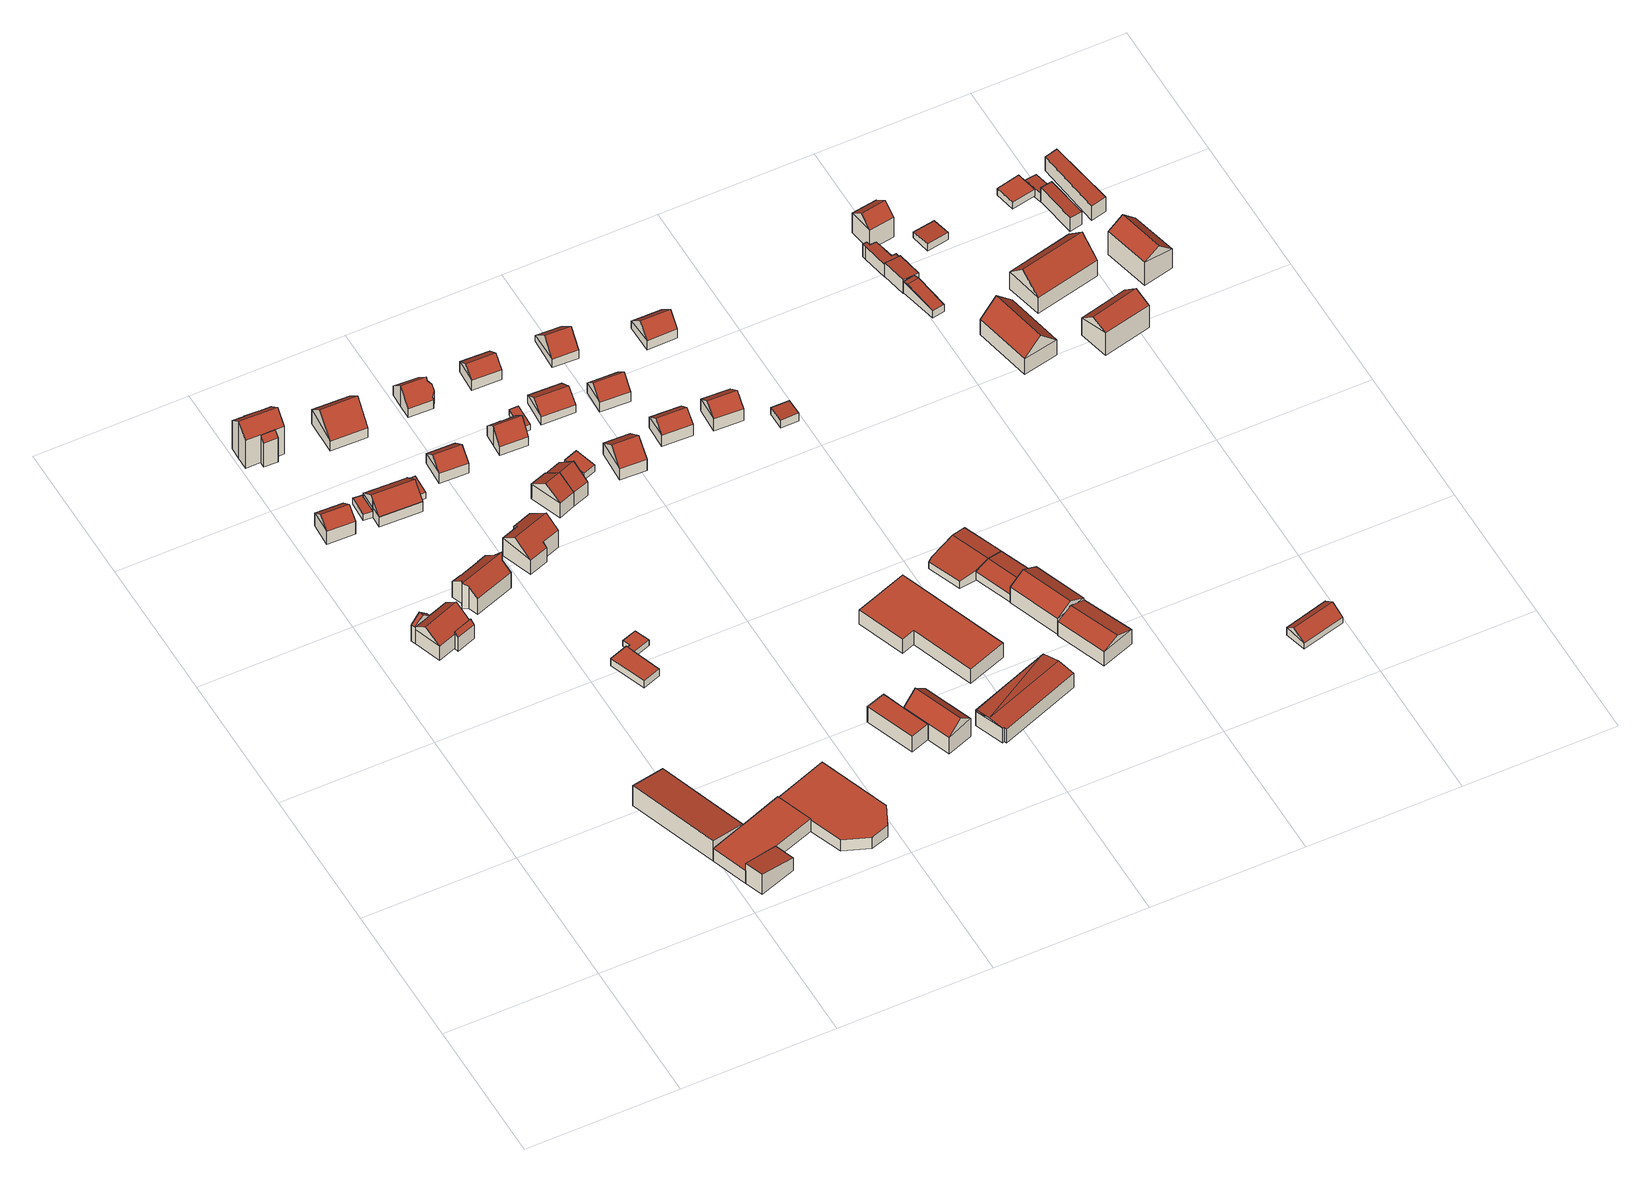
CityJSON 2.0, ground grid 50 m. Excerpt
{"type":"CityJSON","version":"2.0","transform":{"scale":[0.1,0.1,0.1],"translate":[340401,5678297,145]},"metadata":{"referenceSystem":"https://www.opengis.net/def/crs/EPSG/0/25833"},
"CityObjects":{
"building1":{"type":"Building","attributes":{"Gemeindeschluessel":14729160,"Geometrietyp2DReferenz":"3000","function":"31001_9998","roofType":"9999"},"children":["building1-1","building1-2","building1-3"]},
"building1-1":{"type":"BuildingPart","attributes":{"Dachtyp_tdc":"tdcGableRoof","Dachneigung":44.59,"QualitaetDacherkennung":22,"Geometrietyp2DReferenz":"3000","roofType":"3100","measuredHeight":9.42},"parents":["building1"],"geometry":[{"type":"MultiSurface","lod":"2","boundaries":[[[0,1,2,3,4]],[[5,6,7,8,9]],[[6,0,4,7]],[[0,6,10]],[[1,0,10,11,12]],[[6,5,13,11,10]],[[4,3,8,7]],[[9,8,3,2]],[[9,2,1,5]],[[11,13,12]],[[12,13,5,1]]],"semantics":{"surfaces":[{"type":"WallSurface"},{"type":"RoofSurface"},{"type":"GroundSurface"},{"type":"ClosureSurface"}],"values":[0,0,0,0,1,1,2,3,3,0,3]}}]},
"building1-2":{"type":"BuildingPart","attributes":{"Dachtyp_tdc":"tdcGableRoof","Dachneigung":38.74,"QualitaetDacherkennung":42,"Geometrietyp2DReferenz":"3000","roofType":"3100","measuredHeight":10.26},"parents":["building1"],"geometry":[{"type":"MultiSurface","lod":"2","boundaries":[[[14,15,16,17]],[[15,9,8,16]],[[2,18,19,3]],[[18,20,21,19]],[[14,20,22,23,15]],[[24,12,13,23,22,25]],[[2,1,24,25,18]],[[18,25,22,20]],[[15,23,13,5,9]],[[17,16,8,3,19,21]],[[3,8,9,2]],[[14,17,21,20]],[[1,12,24]],[[9,5,1,2]],[[1,5,13,12]]],"semantics":{"surfaces":[{"type":"WallSurface"},{"type":"RoofSurface"},{"type":"GroundSurface"},{"type":"ClosureSurface"}],"values":[0,0,0,0,1,1,0,0,0,2,3,3,0,3,3]}}]},
"building1-3":{"type":"BuildingPart","attributes":{"Dachtyp_tdc":"tdcPolyFlatRoof","Dachneigung":39.57,"QualitaetDacherkennung":58,"Geometrietyp2DReferenz":"3000","roofType":"2100","measuredHeight":7.09},"parents":["building1"],"geometry":[{"type":"MultiSurface","lod":"2","boundaries":[[[26,27,28,21,20]],[[27,29,30,28]],[[29,31,14,17,30]],[[31,29,27,26]],[[21,28,30,17]],[[20,14,31,26]],[[20,21,17,14]]],"semantics":{"surfaces":[{"type":"WallSurface"},{"type":"RoofSurface"},{"type":"GroundSurface"},{"type":"ClosureSurface"}],"values":[0,0,0,1,2,0,3]}}]},
"building2":{"type":"Building","attributes":{"Dachtyp_tdc":"tdcGableRoof","Gemeindeschluessel":14729160,"Dachneigung":39.83,"QualitaetDacherkennung":91,"Geometrietyp2DReferenz":"3000","function":"31001_9998","roofType":"3100","measuredHeight":8.54},"geometry":[{"type":"MultiSurface","lod":"2","boundaries":[[[32,33,34,35]],[[33,36,37,34]],[[36,38,39,37]],[[38,32,35,39]],[[36,33,40]],[[32,38,41]],[[33,32,41,40]],[[38,36,40,41]],[[35,34,37,39]]],"semantics":{"surfaces":[{"type":"WallSurface"},{"type":"RoofSurface"},{"type":"GroundSurface"}],"values":[0,0,0,0,0,0,1,1,2]}}]},
"building3":{"type":"Building","attributes":{"Gemeindeschluessel":14729160,"Geometrietyp2DReferenz":"3000","function":"31001_9998","roofType":"9999"},"children":["building3-1","building3-2"]},
"building3-1":{"type":"BuildingPart","attributes":{"Dachtyp_tdc":"tdcGableRoof","Dachneigung":42.61,"QualitaetDacherkennung":76,"Geometrietyp2DReferenz":"3000","roofType":"3100","measuredHeight":15.63},"parents":["building3"],"geometry":[{"type":"MultiSurface","lod":"2","boundaries":[[[42,43,44,45]],[[43,46,47,44]],[[46,48,49,47]],[[48,50,51,49]],[[50,52,53,51]],[[52,54,55,53]],[[54,56,57,55]],[[56,58,59,57]],[[58,60,61,59]],[[60,62,63,61]],[[62,64,65,63]],[[64,66,67,65]],[[60,58,56,54,52,50,48,46]],[[46,43,42,66,64,62,60]],[[67,45,44,47,49,51,53,55,57,59,61,63,65]],[[42,45,67,66]]],"semantics":{"surfaces":[{"type":"WallSurface"},{"type":"RoofSurface"},{"type":"GroundSurface"},{"type":"ClosureSurface"}],"values":[0,0,0,0,0,0,0,0,0,0,0,0,1,1,2,3]}}]},
"building3-2":{"type":"BuildingPart","attributes":{"Dachtyp_tdc":"tdcPolyFlatRoof","Dachneigung":42.14,"QualitaetDacherkennung":71,"Geometrietyp2DReferenz":"3000","roofType":"2100","measuredHeight":11.72},"parents":["building3"],"geometry":[{"type":"MultiSurface","lod":"2","boundaries":[[[68,42,45,69]],[[64,65,67,66]],[[64,70,71,65]],[[70,68,69,71]],[[70,64,66,42,68]],[[69,45,67,65,71]],[[66,67,45,42]]],"semantics":{"surfaces":[{"type":"WallSurface"},{"type":"RoofSurface"},{"type":"GroundSurface"},{"type":"ClosureSurface"}],"values":[0,0,0,0,1,2,3]}}]},
"building4":{"type":"Building","attributes":{"Gemeindeschluessel":14729160,"Geometrietyp2DReferenz":"3000","function":"31001_2000","roofType":"9999"},"children":["building4-1","building4-2","building4-3","building4-4"]},
"building4-1":{"type":"BuildingPart","attributes":{"Dachtyp_tdc":"tdcPolyFlatRoof","Dachneigung":0,"QualitaetDacherkennung":4,"Geometrietyp2DReferenz":"3000","roofType":"1000","measuredHeight":5.2},"parents":["building4"],"geometry":[{"type":"MultiSurface","lod":"2","boundaries":[[[72,73,74,75,76]],[[77,78,79,80]],[[81,82,83,84,85]],[[82,81,78,77,73,72]],[[75,74,80,79,85,84]],[[80,74,73,77]],[[85,79,78,81]],[[76,83,82,72]],[[76,75,84,83]]],"semantics":{"surfaces":[{"type":"WallSurface"},{"type":"RoofSurface"},{"type":"GroundSurface"},{"type":"ClosureSurface"}],"values":[0,0,0,1,2,3,3,0,3]}}]},
"building4-2":{"type":"BuildingPart","attributes":{"Dachtyp_tdc":"tdcPolyFlatRoof","Dachneigung":13.46,"QualitaetDacherkennung":80,"Geometrietyp2DReferenz":"3000","roofType":"2100","measuredHeight":8.45},"parents":["building4"],"geometry":[{"type":"MultiSurface","lod":"2","boundaries":[[[86,87,88,74,73]],[[87,89,90,88]],[[89,91,77,80,90]],[[89,87,86,91]],[[80,74,88,90]],[[86,73,77,91]],[[73,74,80,77]]],"semantics":{"surfaces":[{"type":"WallSurface"},{"type":"RoofSurface"},{"type":"GroundSurface"},{"type":"ClosureSurface"}],"values":[0,0,0,1,2,0,3]}}]},
"building4-3":{"type":"BuildingPart","attributes":{"Dachtyp_tdc":"tdcPolyFlatRoof","Dachneigung":13.45,"QualitaetDacherkennung":75,"Geometrietyp2DReferenz":"3000","roofType":"2100","measuredHeight":8.41},"parents":["building4"],"geometry":[{"type":"MultiSurface","lod":"2","boundaries":[[[92,93,94,95]],[[93,96,81,85,94]],[[97,92,95,79,78]],[[97,96,93,92]],[[95,94,85,79]],[[78,81,96,97]],[[78,79,85,81]]],"semantics":{"surfaces":[{"type":"WallSurface"},{"type":"RoofSurface"},{"type":"GroundSurface"},{"type":"ClosureSurface"}],"values":[0,0,0,1,2,0,3]}}]},
"building4-4":{"type":"BuildingPart","attributes":{"Dachtyp_tdc":"tdcPolyFlatRoof","Dachneigung":0,"QualitaetDacherkennung":91,"Geometrietyp2DReferenz":"3000","roofType":"1000","measuredHeight":4.72},"parents":["building4"],"geometry":[{"type":"MultiSurface","lod":"2","boundaries":[[[98,99,100,101]],[[99,76,75,100]],[[83,102,103,84]],[[102,104,105,103]],[[104,106,107,105]],[[106,98,101,107]],[[106,104,102,83,76,99,98]],[[101,100,75,84,103,105,107]],[[84,75,76,83]]],"semantics":{"surfaces":[{"type":"WallSurface"},{"type":"RoofSurface"},{"type":"GroundSurface"},{"type":"ClosureSurface"}],"values":[0,0,0,0,0,0,1,2,3]}}]},
"building5":{"type":"Building","attributes":{"Dachtyp_tdc":"tdcGableRoof","Gemeindeschluessel":14729160,"Dachneigung":38.66,"QualitaetDacherkennung":71,"Geometrietyp2DReferenz":"3000","function":"31001_9998","roofType":"3100","measuredHeight":10.45},"geometry":[{"type":"MultiSurface","lod":"2","boundaries":[[[108,109,110,111]],[[109,112,113,110]],[[112,114,115,113]],[[114,116,117,115]],[[116,118,119,117]],[[118,120,121,119]],[[120,122,123,121]],[[122,124,125,123]],[[124,126,127,125]],[[126,128,129,127]],[[128,130,131,129]],[[130,132,133,131]],[[132,134,135,133]],[[134,136,135]],[[136,137,138,135]],[[137,108,111,138]],[[134,132,130,128,126,124]],[[124,122,120,118,116,114,112,109,108,137,136,134]],[[111,110,113,115,117,119,121,123,125,127,129,131,133,135,138]]],"semantics":{"surfaces":[{"type":"WallSurface"},{"type":"RoofSurface"},{"type":"GroundSurface"}],"values":[0,0,0,0,0,0,0,0,0,0,0,0,0,0,0,0,1,1,2]}}]},
"building6":{"type":"Building","attributes":{"Gemeindeschluessel":14729160,"Geometrietyp2DReferenz":"3000","function":"31001_9998","roofType":"9999"},"children":["building6-1","building6-2","building6-3"]},
"building6-1":{"type":"BuildingPart","attributes":{"Dachtyp_tdc":"tdcPolyFlatRoof","Dachneigung":0,"QualitaetDacherkennung":75,"Geometrietyp2DReferenz":"3000","roofType":"1000","measuredHeight":2.51},"parents":["building6"],"geometry":[{"type":"MultiSurface","lod":"2","boundaries":[[[139,140,141,142]],[[140,143,144,141]],[[143,145,146,144]],[[145,147,148,146]],[[147,149,150,148]],[[147,145,143,140,139,149]],[[150,142,141,144,146,148]],[[142,150,149,139]]],"semantics":{"surfaces":[{"type":"WallSurface"},{"type":"RoofSurface"},{"type":"GroundSurface"},{"type":"ClosureSurface"}],"values":[0,0,0,0,0,1,2,3]}}]},
"building6-2":{"type":"BuildingPart","attributes":{"Dachtyp_tdc":"tdcGableRoof","Dachneigung":39.93,"QualitaetDacherkennung":84,"Geometrietyp2DReferenz":"3000","roofType":"3100","measuredHeight":8.39},"parents":["building6"],"geometry":[{"type":"MultiSurface","lod":"2","boundaries":[[[151,152,153,148]],[[152,154,155,156,153]],[[157,158,159]],[[157,160,161,158]],[[160,162,163,161]],[[162,164,165,163]],[[164,166,139,142,165]],[[167,151,148,150,149]],[[152,151,167,168,169,154]],[[170,171,169,168,172,173,174]],[[160,170,174,162]],[[162,174,173,164]],[[164,173,172,166]],[[166,172,168,167]],[[154,169,171,157]],[[157,171,170,160]],[[148,153,156,158,161,163,165,142,150]],[[159,155,154,157]],[[159,158,156,155]],[[149,139,166,167]],[[149,150,142,139]]],"semantics":{"surfaces":[{"type":"WallSurface"},{"type":"RoofSurface"},{"type":"GroundSurface"},{"type":"ClosureSurface"}],"values":[0,0,0,0,0,0,0,0,1,1,0,0,0,0,0,0,2,0,3,0,3]}}]},
"building6-3":{"type":"BuildingPart","attributes":{"Dachtyp_tdc":"tdcPolyFlatRoof","Dachneigung":0,"QualitaetDacherkennung":74,"Geometrietyp2DReferenz":"3000","roofType":"1000","measuredHeight":2.51},"parents":["building6"],"geometry":[{"type":"MultiSurface","lod":"2","boundaries":[[[175,159,158,176]],[[155,177,153,156]],[[177,178,179,153]],[[178,180,181,179]],[[180,175,176,181]],[[180,178,177,155,159,175]],[[176,158,156,153,179,181]],[[156,158,159,155]]],"semantics":{"surfaces":[{"type":"WallSurface"},{"type":"RoofSurface"},{"type":"GroundSurface"},{"type":"ClosureSurface"}],"values":[0,0,0,0,0,1,2,3]}}]},
"building7":{"type":"Building","attributes":{"Gemeindeschluessel":14729160,"Geometrietyp2DReferenz":"3000","function":"31001_9998","roofType":"9999"},"children":["building7-1","building7-2"]},
"building7-1":{"type":"BuildingPart","attributes":{"Dachtyp_tdc":"tdcPolyFlatRoof","Dachneigung":0,"QualitaetDacherkennung":62,"Geometrietyp2DReferenz":"3000","roofType":"1000","measuredHeight":3.02},"parents":["building7"],"geometry":[{"type":"MultiSurface","lod":"2","boundaries":[[[182,183,184,185]],[[183,186,187,184]],[[186,188,189,190,187]],[[191,182,185,192,193]],[[191,188,186,183,182]],[[185,184,187,190,192]],[[193,189,188,191]],[[193,192,190,189]]],"semantics":{"surfaces":[{"type":"WallSurface"},{"type":"RoofSurface"},{"type":"GroundSurface"},{"type":"ClosureSurface"}],"values":[0,0,0,0,1,2,0,3]}}]},
"building7-2":{"type":"BuildingPart","attributes":{"Dachtyp_tdc":"tdcPolyFlatRoof","Dachneigung":2.65,"QualitaetDacherkennung":81,"Geometrietyp2DReferenz":"3000","roofType":"2100","measuredHeight":2.4},"parents":["building7"],"geometry":[{"type":"MultiSurface","lod":"2","boundaries":[[[189,194,195,190]],[[194,196,197,195]],[[196,198,199,197]],[[198,200,201,199]],[[200,193,192,201]],[[200,198,196,194,189,193]],[[192,190,195,197,199,201]],[[189,190,192,193]]],"semantics":{"surfaces":[{"type":"WallSurface"},{"type":"RoofSurface"},{"type":"GroundSurface"},{"type":"ClosureSurface"}],"values":[0,0,0,0,0,1,2,3]}}]},
"building8":{"type":"Building","attributes":{"Dachtyp_tdc":"tdcGableRoof","Gemeindeschluessel":14729160,"Dachneigung":45.34,"QualitaetDacherkennung":93,"Geometrietyp2DReferenz":"3000","function":"31001_9998","roofType":"3100","measuredHeight":10.78},"geometry":[{"type":"MultiSurface","lod":"2","boundaries":[[[202,203,204,205]],[[203,206,207,204]],[[206,208,209,207]],[[208,202,205,209]],[[206,203,210]],[[202,208,211]],[[203,202,211,210]],[[208,206,210,211]],[[205,204,207,209]]],"semantics":{"surfaces":[{"type":"WallSurface"},{"type":"RoofSurface"},{"type":"GroundSurface"}],"values":[0,0,0,0,0,0,1,1,2]}}]},
"building9":{"type":"Building","attributes":{"Dachtyp_tdc":"tdcFreeFormRoof","Gemeindeschluessel":14729160,"Dachneigung":38.68,"QualitaetDacherkennung":39,"Geometrietyp2DReferenz":"3000","function":"31001_9998","roofType":"5000","measuredHeight":11.15},"geometry":[{"type":"MultiSurface","lod":"2","boundaries":[[[212,213,214,215]],[[213,216,217,214]],[[216,218,219,217]],[[218,220,221,219]],[[220,222,223,221]],[[222,224,225,223]],[[224,226,227,225]],[[226,212,215,227]],[[218,216,213,212,228,229]],[[222,220,229,228,226,224]],[[220,218,229]],[[212,226,228]],[[215,214,217,219,221,223,225,227]]],"semantics":{"surfaces":[{"type":"WallSurface"},{"type":"RoofSurface"},{"type":"GroundSurface"}],"values":[0,0,0,0,0,0,0,0,1,1,0,0,2]}}]},
"building10":{"type":"Building","attributes":{"Dachtyp_tdc":"tdcGableRoof","Gemeindeschluessel":14729160,"Dachneigung":39.98,"QualitaetDacherkennung":94,"Geometrietyp2DReferenz":"3000","function":"31001_9998","roofType":"3100","measuredHeight":7.66},"geometry":[{"type":"MultiSurface","lod":"2","boundaries":[[[230,231,232,233]],[[231,234,235,232]],[[234,236,237,235]],[[236,230,233,237]],[[234,231,238]],[[230,236,239]],[[231,230,239,238]],[[236,234,238,239]],[[233,232,235,237]]],"semantics":{"surfaces":[{"type":"WallSurface"},{"type":"RoofSurface"},{"type":"GroundSurface"}],"values":[0,0,0,0,0,0,1,1,2]}}]},
"building11":{"type":"Building","attributes":{"Dachtyp_tdc":"tdcGableRoof","Gemeindeschluessel":14729160,"Dachneigung":44.99,"QualitaetDacherkennung":94,"Geometrietyp2DReferenz":"3000","function":"31001_9998","roofType":"3100","measuredHeight":8.54},"geometry":[{"type":"MultiSurface","lod":"2","boundaries":[[[240,241,242,243]],[[241,244,245,242]],[[244,246,247,245]],[[246,248,249,247]],[[248,250,251,249]],[[250,252,253,251]],[[252,254,255,253]],[[254,256,257,255]],[[256,258,259,257]],[[258,240,243,259]],[[254,252,250,248,246,244,241,240]],[[240,258,256,254]],[[243,242,245,247,249,251,253,255,257,259]]],"semantics":{"surfaces":[{"type":"WallSurface"},{"type":"RoofSurface"},{"type":"GroundSurface"}],"values":[0,0,0,0,0,0,0,0,0,0,1,1,2]}}]},
"building12":{"type":"Building","attributes":{"Dachtyp_tdc":"tdcGableRoof","Gemeindeschluessel":14729160,"Dachneigung":38.76,"QualitaetDacherkennung":76,"Geometrietyp2DReferenz":"3000","function":"31001_9998","roofType":"3100","measuredHeight":10.35},"geometry":[{"type":"MultiSurface","lod":"2","boundaries":[[[260,261,262,263]],[[261,264,265,262]],[[264,266,267,265]],[[266,260,263,267]],[[264,261,268]],[[260,266,269]],[[261,260,269,268]],[[266,264,268,269]],[[263,262,265,267]]],"semantics":{"surfaces":[{"type":"WallSurface"},{"type":"RoofSurface"},{"type":"GroundSurface"}],"values":[0,0,0,0,0,0,1,1,2]}}]},
"building13":{"type":"Building","attributes":{"Dachtyp_tdc":"tdcGableRoof","Gemeindeschluessel":14729160,"Dachneigung":39.76,"QualitaetDacherkennung":76,"Geometrietyp2DReferenz":"3000","function":"31001_9998","roofType":"3100","measuredHeight":10.22},"geometry":[{"type":"MultiSurface","lod":"2","boundaries":[[[270,271,272,273]],[[271,274,275,272]],[[274,276,277,275]],[[276,270,273,277]],[[274,271,278]],[[270,276,268]],[[271,270,268,278]],[[276,274,278,268]],[[273,272,275,277]]],"semantics":{"surfaces":[{"type":"WallSurface"},{"type":"RoofSurface"},{"type":"GroundSurface"}],"values":[0,0,0,0,0,0,1,1,2]}}]},
"building14":{"type":"Building","attributes":{"Gemeindeschluessel":14729160,"Geometrietyp2DReferenz":"3000","function":"31001_9998","roofType":"9999"},"children":["building14-1","building14-2"]},
"building14-1":{"type":"BuildingPart","attributes":{"Dachtyp_tdc":"tdcPolyFlatRoof","Dachneigung":0,"QualitaetDacherkennung":83,"Geometrietyp2DReferenz":"3000","roofType":"1000","measuredHeight":2.27},"parents":["building14"],"geometry":[{"type":"MultiSurface","lod":"2","boundaries":[[[279,280,281,282]],[[280,283,284,281]],[[285,286,287,288]],[[286,289,290,287]],[[289,291,292,290]],[[291,293,294,292]],[[293,295,296,294]],[[295,279,282,296]],[[295,293,291,289,286,285,297,298,283,280,279]],[[282,281,284,299,300,288,287,290,292,294,296]],[[299,284,283,298]],[[300,299,298,297]],[[288,300,297,285]]],"semantics":{"surfaces":[{"type":"WallSurface"},{"type":"RoofSurface"},{"type":"GroundSurface"},{"type":"ClosureSurface"}],"values":[0,0,0,0,0,0,0,0,1,2,3,3,3]}}]},
"building14-2":{"type":"BuildingPart","attributes":{"Dachtyp_tdc":"tdcGableRoof","Dachneigung":45.05,"QualitaetDacherkennung":97,"Geometrietyp2DReferenz":"3000","roofType":"3100","measuredHeight":8.04},"parents":["building14"],"geometry":[{"type":"MultiSurface","lod":"2","boundaries":[[[301,302,303,304]],[[302,305,306,303]],[[305,307,285,288,306]],[[308,309,281,284,283]],[[309,310,311,281]],[[310,312,313,311]],[[312,314,315,313]],[[314,301,304,315]],[[310,309,308,316,317,307,305,302,301]],[[301,314,312,310]],[[304,303,306,288,300,299,284,281,311,313,315]],[[297,285,307,317]],[[297,300,288,285]],[[316,298,297,317]],[[298,299,300,297]],[[283,298,316,308]],[[283,284,299,298]]],"semantics":{"surfaces":[{"type":"WallSurface"},{"type":"RoofSurface"},{"type":"GroundSurface"},{"type":"ClosureSurface"}],"values":[0,0,0,0,0,0,0,0,1,1,2,0,3,0,3,0,3]}}]},
"building15":{"type":"Building","attributes":{"Dachtyp_tdc":"tdcPolyFlatRoof","Gemeindeschluessel":14729160,"Dachneigung":0,"QualitaetDacherkennung":90,"Geometrietyp2DReferenz":"3000","function":"31001_2000","roofType":"1000","measuredHeight":6.38},"geometry":[{"type":"MultiSurface","lod":"2","boundaries":[[[318,319,320,321]],[[319,322,323,320]],[[322,324,325,323]],[[324,326,327,325]],[[326,318,321,327]],[[326,324,322,319,318]],[[321,320,323,325,327]]],"semantics":{"surfaces":[{"type":"WallSurface"},{"type":"RoofSurface"},{"type":"GroundSurface"}],"values":[0,0,0,0,0,1,2]}}]},
"building16":{"type":"Building","attributes":{"Dachtyp_tdc":"tdcPolyFlatRoof","Gemeindeschluessel":14729160,"Dachneigung":0,"QualitaetDacherkennung":82,"Geometrietyp2DReferenz":"3000","function":"31001_9998","roofType":"1000","measuredHeight":2.83},"geometry":[{"type":"MultiSurface","lod":"2","boundaries":[[[328,329,330,331]],[[329,332,333,330]],[[332,334,335,333]],[[334,328,331,335]],[[334,332,329,328]],[[331,330,333,335]]],"semantics":{"surfaces":[{"type":"WallSurface"},{"type":"RoofSurface"},{"type":"GroundSurface"}],"values":[0,0,0,0,1,2]}}]},
"building17":{"type":"Building","attributes":{"Dachtyp_tdc":"tdcGableRoof","Gemeindeschluessel":14729160,"Dachneigung":41.96,"QualitaetDacherkennung":46,"Geometrietyp2DReferenz":"3000","function":"31001_2000","roofType":"3100","measuredHeight":11.15},"geometry":[{"type":"MultiSurface","lod":"2","boundaries":[[[336,337,338,339]],[[337,340,341,338]],[[340,342,343,341]],[[342,336,339,343]],[[340,337,344]],[[336,342,345]],[[337,336,345,344]],[[342,340,344,345]],[[339,338,341,343]]],"semantics":{"surfaces":[{"type":"WallSurface"},{"type":"RoofSurface"},{"type":"GroundSurface"}],"values":[0,0,0,0,0,0,1,1,2]}}]},
"building18":{"type":"Building","attributes":{"Dachtyp_tdc":"tdcGableRoof","Gemeindeschluessel":14729160,"Dachneigung":38.05,"QualitaetDacherkennung":90,"Geometrietyp2DReferenz":"3000","function":"31001_9998","roofType":"3100","measuredHeight":7.16},"geometry":[{"type":"MultiSurface","lod":"2","boundaries":[[[346,347,348,349]],[[347,350,351,348]],[[350,352,353,351]],[[352,346,349,353]],[[350,347,354]],[[346,352,355]],[[347,346,355,354]],[[352,350,354,355]],[[349,348,351,353]]],"semantics":{"surfaces":[{"type":"WallSurface"},{"type":"RoofSurface"},{"type":"GroundSurface"}],"values":[0,0,0,0,0,0,1,1,2]}}]},
"building19":{"type":"Building","attributes":{"Dachtyp_tdc":"tdcGableRoof","Gemeindeschluessel":14729160,"Dachneigung":35.18,"QualitaetDacherkennung":96,"Geometrietyp2DReferenz":"3000","function":"31001_9998","roofType":"3100","measuredHeight":6.58},"geometry":[{"type":"MultiSurface","lod":"2","boundaries":[[[356,357,358,359]],[[357,360,361,358]],[[360,362,363,361]],[[362,356,359,363]],[[360,357,364]],[[356,362,365]],[[357,356,365,364]],[[362,360,364,365]],[[359,358,361,363]]],"semantics":{"surfaces":[{"type":"WallSurface"},{"type":"RoofSurface"},{"type":"GroundSurface"}],"values":[0,0,0,0,0,0,1,1,2]}}]},
"building20":{"type":"Building","attributes":{"Dachtyp_tdc":"tdcGableRoof","Gemeindeschluessel":14729160,"Dachneigung":39.83,"QualitaetDacherkennung":92,"Geometrietyp2DReferenz":"3000","function":"31001_9998","roofType":"3100","measuredHeight":9.26},"geometry":[{"type":"MultiSurface","lod":"2","boundaries":[[[366,367,368,369]],[[367,370,371,368]],[[370,372,373,371]],[[372,366,369,373]],[[370,367,374]],[[366,372,375]],[[367,366,375,374]],[[372,370,374,375]],[[369,368,371,373]]],"semantics":{"surfaces":[{"type":"WallSurface"},{"type":"RoofSurface"},{"type":"GroundSurface"}],"values":[0,0,0,0,0,0,1,1,2]}}]},
"building21":{"type":"Building","attributes":{"Dachtyp_tdc":"tdcGableRoof","Gemeindeschluessel":14729160,"Dachneigung":44.89,"QualitaetDacherkennung":94,"Geometrietyp2DReferenz":"3000","function":"31001_9998","roofType":"3100","measuredHeight":8.21},"geometry":[{"type":"MultiSurface","lod":"2","boundaries":[[[376,377,378,379]],[[377,380,381,378]],[[380,382,383,381]],[[382,376,379,383]],[[380,377,384]],[[376,382,385]],[[377,376,385,384]],[[382,380,384,385]],[[379,378,381,383]]],"semantics":{"surfaces":[{"type":"WallSurface"},{"type":"RoofSurface"},{"type":"GroundSurface"}],"values":[0,0,0,0,0,0,1,1,2]}}]},
"building22":{"type":"Building","attributes":{"Dachtyp_tdc":"tdcPolyFlatRoof","Gemeindeschluessel":14729160,"Dachneigung":0,"QualitaetDacherkennung":81,"Geometrietyp2DReferenz":"3000","function":"31001_2000","roofType":"1000","measuredHeight":5.87},"geometry":[{"type":"MultiSurface","lod":"2","boundaries":[[[386,387,388,389]],[[387,390,391,388]],[[390,392,393,391]],[[392,394,395,393]],[[394,396,397,395]],[[396,386,389,397]],[[396,394,392,390,387,386]],[[389,388,391,393,395,397]]],"semantics":{"surfaces":[{"type":"WallSurface"},{"type":"RoofSurface"},{"type":"GroundSurface"}],"values":[0,0,0,0,0,0,1,2]}}]},
"building23":{"type":"Building","attributes":{"Dachtyp_tdc":"tdcGableRoof","Gemeindeschluessel":14729160,"Dachneigung":44.72,"QualitaetDacherkennung":95,"Geometrietyp2DReferenz":"3000","function":"31001_9998","roofType":"3100","measuredHeight":8.5},"geometry":[{"type":"MultiSurface","lod":"2","boundaries":[[[398,399,400,401]],[[399,402,403,400]],[[402,404,405,403]],[[404,398,401,405]],[[402,399,406]],[[398,404,407]],[[399,398,407,406]],[[404,402,406,407]],[[401,400,403,405]]],"semantics":{"surfaces":[{"type":"WallSurface"},{"type":"RoofSurface"},{"type":"GroundSurface"}],"values":[0,0,0,0,0,0,1,1,2]}}]},
"building24":{"type":"Building","attributes":{"Dachtyp_tdc":"tdcFreeFormRoof","Gemeindeschluessel":14729160,"Dachneigung":11.51,"QualitaetDacherkennung":92,"Geometrietyp2DReferenz":"3000","function":"31001_9998","roofType":"5000","measuredHeight":6.93},"geometry":[{"type":"MultiSurface","lod":"2","boundaries":[[[408,409,410,411]],[[409,412,413,410]],[[412,414,415,413]],[[414,416,417,415]],[[416,418,419,417]],[[418,420,421,419]],[[420,422,423,421]],[[422,408,411,423]],[[409,408,424,425,414,412]],[[422,425,424]],[[422,418,425]],[[418,422,420]],[[425,418,416]],[[408,422,424]],[[416,414,425]],[[411,410,413,415,417,419,421,423]]],"semantics":{"surfaces":[{"type":"WallSurface"},{"type":"RoofSurface"},{"type":"GroundSurface"}],"values":[0,0,0,0,0,0,0,0,1,1,1,1,1,0,0,2]}}]},
"building25":{"type":"Building","attributes":{"Dachtyp_tdc":"tdcGableRoof","Gemeindeschluessel":14729160,"Dachneigung":39.9,"QualitaetDacherkennung":91,"Geometrietyp2DReferenz":"3000","function":"31001_9998","roofType":"3100","measuredHeight":7.84},"geometry":[{"type":"MultiSurface","lod":"2","boundaries":[[[426,427,428,429]],[[427,430,431,428]],[[430,432,433,431]],[[432,426,429,433]],[[430,427,434]],[[426,432,435]],[[427,426,435,434]],[[432,430,434,435]],[[429,428,431,433]]],"semantics":{"surfaces":[{"type":"WallSurface"},{"type":"RoofSurface"},{"type":"GroundSurface"}],"values":[0,0,0,0,0,0,1,1,2]}}]},
"building26":{"type":"Building","attributes":{"Dachtyp_tdc":"tdcGableRoof","Gemeindeschluessel":14729160,"Dachneigung":39.91,"QualitaetDacherkennung":92,"Geometrietyp2DReferenz":"3000","function":"31001_9998","roofType":"3100","measuredHeight":8.46},"geometry":[{"type":"MultiSurface","lod":"2","boundaries":[[[436,437,438,439]],[[437,440,441,438]],[[440,442,443,441]],[[442,436,439,443]],[[440,437,444]],[[436,442,445]],[[437,436,445,444]],[[442,440,444,445]],[[439,438,441,443]]],"semantics":{"surfaces":[{"type":"WallSurface"},{"type":"RoofSurface"},{"type":"GroundSurface"}],"values":[0,0,0,0,0,0,1,1,2]}}]},
"building27":{"type":"Building","attributes":{"Dachtyp_tdc":"tdcGableRoof","Gemeindeschluessel":14729160,"Dachneigung":44.56,"QualitaetDacherkennung":94,"Geometrietyp2DReferenz":"3000","function":"31001_9998","roofType":"3100","measuredHeight":8.01},"geometry":[{"type":"MultiSurface","lod":"2","boundaries":[[[446,447,448,449]],[[447,450,451,448]],[[450,452,453,451]],[[452,446,449,453]],[[450,447,454]],[[446,452,455]],[[447,446,455,454]],[[452,450,454,455]],[[449,448,451,453]]],"semantics":{"surfaces":[{"type":"WallSurface"},{"type":"RoofSurface"},{"type":"GroundSurface"}],"values":[0,0,0,0,0,0,1,1,2]}}]},
"building28":{"type":"Building","attributes":{"Dachtyp_tdc":"tdcFreeFormRoof","Gemeindeschluessel":14729160,"Dachneigung":10.27,"QualitaetDacherkennung":70,"Geometrietyp2DReferenz":"3000","function":"31001_2000","roofType":"5000","measuredHeight":4.8},"geometry":[{"type":"MultiSurface","lod":"2","boundaries":[[[456,457,458,459]],[[457,460,461,458]],[[460,462,463,461]],[[462,464,465,463]],[[464,466,467,465]],[[466,456,459,467]],[[468,466,464,469]],[[457,456,468,469,462,460]],[[456,466,468]],[[464,462,469]],[[459,458,461,463,465,467]]],"semantics":{"surfaces":[{"type":"WallSurface"},{"type":"RoofSurface"},{"type":"GroundSurface"}],"values":[0,0,0,0,0,0,1,1,0,0,2]}}]},
"building29":{"type":"Building","attributes":{"Dachtyp_tdc":"tdcPolyFlatRoof","Gemeindeschluessel":14729160,"Dachneigung":5.04,"QualitaetDacherkennung":70,"Geometrietyp2DReferenz":"3000","function":"31001_9998","roofType":"2100","measuredHeight":3.23},"geometry":[{"type":"MultiSurface","lod":"2","boundaries":[[[470,471,472,473]],[[471,474,475,472]],[[474,476,477,475]],[[476,470,473,477]],[[476,474,471,470]],[[473,472,475,477]]],"semantics":{"surfaces":[{"type":"WallSurface"},{"type":"RoofSurface"},{"type":"GroundSurface"}],"values":[0,0,0,0,1,2]}}]},
"building30":{"type":"Building","attributes":{"Dachtyp_tdc":"tdcGableRoof","Gemeindeschluessel":14729160,"Dachneigung":14.69,"QualitaetDacherkennung":83,"Geometrietyp2DReferenz":"3000","function":"31001_2000","roofType":"3100","measuredHeight":4.75},"geometry":[{"type":"MultiSurface","lod":"2","boundaries":[[[478,479,480,481]],[[479,482,483,480]],[[482,484,485,483]],[[484,478,481,485]],[[482,479,486]],[[478,484,487]],[[479,478,487,486]],[[484,482,486,487]],[[481,480,483,485]]],"semantics":{"surfaces":[{"type":"WallSurface"},{"type":"RoofSurface"},{"type":"GroundSurface"}],"values":[0,0,0,0,0,0,1,1,2]}}]},
"building31":{"type":"Building","attributes":{"Dachtyp_tdc":"tdcGableRoof","Gemeindeschluessel":14729160,"Dachneigung":31.15,"QualitaetDacherkennung":88,"Geometrietyp2DReferenz":"3000","function":"31001_2000","roofType":"3100","measuredHeight":9.76},"geometry":[{"type":"MultiSurface","lod":"2","boundaries":[[[488,489,490,491]],[[489,492,493,490]],[[492,494,495,493]],[[494,488,491,495]],[[492,489,496]],[[488,494,497]],[[489,488,497,496]],[[494,492,496,497]],[[491,490,493,495]]],"semantics":{"surfaces":[{"type":"WallSurface"},{"type":"RoofSurface"},{"type":"GroundSurface"}],"values":[0,0,0,0,0,0,1,1,2]}}]},
"building32":{"type":"Building","attributes":{"Dachtyp_tdc":"tdcGableRoof","Gemeindeschluessel":14729160,"Dachneigung":21.58,"QualitaetDacherkennung":85,"Geometrietyp2DReferenz":"3000","function":"31001_2000","roofType":"3100","measuredHeight":8.17},"geometry":[{"type":"MultiSurface","lod":"2","boundaries":[[[498,499,500,501]],[[499,502,503,500]],[[502,504,505,503]],[[504,498,501,505]],[[502,499,506]],[[498,504,507]],[[499,498,507,506]],[[504,502,506,507]],[[501,500,503,505]]],"semantics":{"surfaces":[{"type":"WallSurface"},{"type":"RoofSurface"},{"type":"GroundSurface"}],"values":[0,0,0,0,0,0,1,1,2]}}]},
"building33":{"type":"Building","attributes":{"Dachtyp_tdc":"tdcGableRoof","Gemeindeschluessel":14729160,"Dachneigung":35.12,"QualitaetDacherkennung":91,"Geometrietyp2DReferenz":"3000","function":"31001_9998","roofType":"3100","measuredHeight":5.32},"geometry":[{"type":"MultiSurface","lod":"2","boundaries":[[[508,509,510,511]],[[509,512,513,510]],[[512,514,515,513]],[[514,508,511,515]],[[512,509,516]],[[508,514,517]],[[509,508,517,516]],[[514,512,516,517]],[[511,510,513,515]]],"semantics":{"surfaces":[{"type":"WallSurface"},{"type":"RoofSurface"},{"type":"GroundSurface"}],"values":[0,0,0,0,0,0,1,1,2]}}]},
"building34":{"type":"Building","attributes":{"Dachtyp_tdc":"tdcGableRoof","Gemeindeschluessel":14729160,"Dachneigung":11.33,"QualitaetDacherkennung":24,"Geometrietyp2DReferenz":"3000","function":"31001_9998","roofType":"3100","measuredHeight":4.95},"geometry":[{"type":"MultiSurface","lod":"2","boundaries":[[[518,519,520,521]],[[519,522,523,520]],[[522,524,525,523]],[[524,518,521,525]],[[522,519,526]],[[518,524,527]],[[519,518,527,526]],[[524,522,526,527]],[[521,520,523,525]]],"semantics":{"surfaces":[{"type":"WallSurface"},{"type":"RoofSurface"},{"type":"GroundSurface"}],"values":[0,0,0,0,0,0,1,1,2]}}]},
"building35":{"type":"Building","attributes":{"Dachtyp_tdc":"tdcPolyFlatRoof","Gemeindeschluessel":14729160,"Dachneigung":6.88,"QualitaetDacherkennung":83,"Geometrietyp2DReferenz":"3000","function":"31001_9998","roofType":"2100","measuredHeight":5.77},"geometry":[{"type":"MultiSurface","lod":"2","boundaries":[[[528,529,530,531]],[[529,532,533,530]],[[532,534,535,533]],[[534,536,537,535]],[[536,538,539,537]],[[538,528,531,539]],[[538,536,534,532,529,528]],[[531,530,533,535,537,539]]],"semantics":{"surfaces":[{"type":"WallSurface"},{"type":"RoofSurface"},{"type":"GroundSurface"}],"values":[0,0,0,0,0,0,1,2]}}]},
"building36":{"type":"Building","attributes":{"Dachtyp_tdc":"tdcPolyFlatRoof","Gemeindeschluessel":14729160,"Dachneigung":8.02,"QualitaetDacherkennung":63,"Geometrietyp2DReferenz":"3000","function":"31001_9998","roofType":"2100","measuredHeight":5.23},"geometry":[{"type":"MultiSurface","lod":"2","boundaries":[[[540,541,542,543]],[[541,544,545,542]],[[544,546,547,545]],[[546,548,549,547]],[[548,550,551,549]],[[550,552,553,551]],[[552,554,555,553]],[[554,556,557,555]],[[556,558,559,557]],[[558,540,543,559]],[[558,556,554,552,550,548,546,544,541,540]],[[543,542,545,547,549,551,553,555,557,559]]],"semantics":{"surfaces":[{"type":"WallSurface"},{"type":"RoofSurface"},{"type":"GroundSurface"}],"values":[0,0,0,0,0,0,0,0,0,0,1,2]}}]},
"building37":{"type":"Building","attributes":{"Dachtyp_tdc":"tdcGableRoof","Gemeindeschluessel":14729160,"Dachneigung":44.76,"QualitaetDacherkennung":79,"Geometrietyp2DReferenz":"3000","function":"31001_9998","roofType":"3100","measuredHeight":12.25},"geometry":[{"type":"MultiSurface","lod":"2","boundaries":[[[560,561,562,563]],[[561,564,565,562]],[[564,566,567,565]],[[566,560,563,567]],[[564,561,568]],[[560,566,569]],[[561,560,569,568]],[[566,564,568,569]],[[563,562,565,567]]],"semantics":{"surfaces":[{"type":"WallSurface"},{"type":"RoofSurface"},{"type":"GroundSurface"}],"values":[0,0,0,0,0,0,1,1,2]}}]},
"building38":{"type":"Building","attributes":{"Dachtyp_tdc":"tdcGableRoof","Gemeindeschluessel":14729160,"Dachneigung":41.12,"QualitaetDacherkennung":78,"Geometrietyp2DReferenz":"3000","function":"31001_9998","roofType":"3100","measuredHeight":11.94},"geometry":[{"type":"MultiSurface","lod":"2","boundaries":[[[570,571,572,573]],[[571,574,575,572]],[[574,576,577,575]],[[576,570,573,577]],[[574,571,578]],[[570,576,579]],[[571,570,579,578]],[[576,574,578,579]],[[573,572,575,577]]],"semantics":{"surfaces":[{"type":"WallSurface"},{"type":"RoofSurface"},{"type":"GroundSurface"}],"values":[0,0,0,0,0,0,1,1,2]}}]},
"building39":{"type":"Building","attributes":{"Dachtyp_tdc":"tdcPolyFlatRoof","Gemeindeschluessel":14729160,"Dachneigung":5.53,"QualitaetDacherkennung":63,"Geometrietyp2DReferenz":"3000","function":"31001_9998","roofType":"2100","measuredHeight":2.97},"geometry":[{"type":"MultiSurface","lod":"2","boundaries":[[[580,581,582,583]],[[581,584,585,582]],[[584,586,587,585]],[[586,580,583,587]],[[586,584,581,580]],[[583,582,585,587]]],"semantics":{"surfaces":[{"type":"WallSurface"},{"type":"RoofSurface"},{"type":"GroundSurface"}],"values":[0,0,0,0,1,2]}}]},
"building40":{"type":"Building","attributes":{"Dachtyp_tdc":"tdcGableRoof","Gemeindeschluessel":14729160,"Dachneigung":41.61,"QualitaetDacherkennung":64,"Geometrietyp2DReferenz":"3000","function":"31001_9998","roofType":"3100","measuredHeight":11.81},"geometry":[{"type":"MultiSurface","lod":"2","boundaries":[[[588,589,590,591]],[[589,592,593,590]],[[592,594,595,593]],[[594,588,591,595]],[[592,589,596]],[[588,594,597]],[[589,588,597,596]],[[594,592,596,597]],[[591,590,593,595]]],"semantics":{"surfaces":[{"type":"WallSurface"},{"type":"RoofSurface"},{"type":"GroundSurface"}],"values":[0,0,0,0,0,0,1,1,2]}}]},
"building41":{"type":"Building","attributes":{"Dachtyp_tdc":"tdcGableRoof","Gemeindeschluessel":14729160,"Dachneigung":45.24,"QualitaetDacherkennung":75,"Geometrietyp2DReferenz":"3000","function":"31001_9998","roofType":"3100","measuredHeight":13.05},"geometry":[{"type":"MultiSurface","lod":"2","boundaries":[[[598,599,600,601]],[[599,602,603,600]],[[602,604,605,603]],[[604,598,601,605]],[[602,599,606]],[[598,604,607]],[[599,598,607,606]],[[604,602,606,607]],[[601,600,603,605]]],"semantics":{"surfaces":[{"type":"WallSurface"},{"type":"RoofSurface"},{"type":"GroundSurface"}],"values":[0,0,0,0,0,0,1,1,2]}}]},
"building42":{"type":"Building","attributes":{"Dachtyp_tdc":"tdcPolyFlatRoof","Gemeindeschluessel":14729160,"Dachneigung":0,"QualitaetDacherkennung":79,"Geometrietyp2DReferenz":"3000","function":"31001_9998","roofType":"1000","measuredHeight":2.8},"geometry":[{"type":"MultiSurface","lod":"2","boundaries":[[[608,609,610,611]],[[609,612,613,610]],[[612,614,615,613]],[[614,616,617,615]],[[616,608,611,617]],[[616,614,612,609,608]],[[611,610,613,615,617]]],"semantics":{"surfaces":[{"type":"WallSurface"},{"type":"RoofSurface"},{"type":"GroundSurface"}],"values":[0,0,0,0,0,1,2]}}]},
"building43":{"type":"Building","attributes":{"Dachtyp_tdc":"tdcPolyFlatRoof","Gemeindeschluessel":14729160,"Dachneigung":5.14,"QualitaetDacherkennung":83,"Geometrietyp2DReferenz":"3000","function":"31001_9998","roofType":"2100","measuredHeight":5.79},"geometry":[{"type":"MultiSurface","lod":"2","boundaries":[[[618,619,620,621]],[[619,622,623,620]],[[622,624,625,623]],[[624,618,621,625]],[[624,622,619,618]],[[621,620,623,625]]],"semantics":{"surfaces":[{"type":"WallSurface"},{"type":"RoofSurface"},{"type":"GroundSurface"}],"values":[0,0,0,0,1,2]}}]},
"building44":{"type":"Building","attributes":{"Dachtyp_tdc":"tdcPolyFlatRoof","Gemeindeschluessel":14729160,"Dachneigung":7.52,"QualitaetDacherkennung":76,"Geometrietyp2DReferenz":"3000","function":"31001_9998","roofType":"2100","measuredHeight":3.66},"geometry":[{"type":"MultiSurface","lod":"2","boundaries":[[[626,627,628,629]],[[627,630,631,628]],[[630,632,633,631]],[[632,634,635,633]],[[634,626,629,635]],[[634,632,630,627,626]],[[629,628,631,633,635]]],"semantics":{"surfaces":[{"type":"WallSurface"},{"type":"RoofSurface"},{"type":"GroundSurface"}],"values":[0,0,0,0,0,1,2]}}]},
"building45":{"type":"Building","attributes":{"Dachtyp_tdc":"tdcGableRoof","Gemeindeschluessel":14729160,"Dachneigung":45.02,"QualitaetDacherkennung":64,"Geometrietyp2DReferenz":"3000","function":"31001_9998","roofType":"3100","measuredHeight":12.76},"geometry":[{"type":"MultiSurface","lod":"2","boundaries":[[[636,637,638,639]],[[637,640,641,638]],[[640,642,643,641]],[[642,636,639,643]],[[640,637,644]],[[636,642,645]],[[637,636,645,644]],[[642,640,644,645]],[[639,638,641,643]]],"semantics":{"surfaces":[{"type":"WallSurface"},{"type":"RoofSurface"},{"type":"GroundSurface"}],"values":[0,0,0,0,0,0,1,1,2]}}]},
"building46":{"type":"Building","attributes":{"Dachtyp_tdc":"tdcPolyFlatRoof","Gemeindeschluessel":14729160,"Dachneigung":5.57,"QualitaetDacherkennung":55,"Geometrietyp2DReferenz":"3000","function":"31001_9998","roofType":"2100","measuredHeight":6.24},"geometry":[{"type":"MultiSurface","lod":"2","boundaries":[[[646,647,648,649]],[[647,650,651,648]],[[650,652,653,651]],[[652,646,649,653]],[[652,650,647,646]],[[649,648,651,653]]],"semantics":{"surfaces":[{"type":"WallSurface"},{"type":"RoofSurface"},{"type":"GroundSurface"}],"values":[0,0,0,0,1,2]}}]}
},
"vertices":[
[150,1333,147],[155,1319,147],[155,1319,144],[155,1319,85],[150,1333,85],[93,1297,153],[88,1311,153],[88,1311,85],[93,1297,85],[93,1297,144],[120,1322,179],[125,1308,179],[149,1317,154],[93,1297,154],
[183,1228,144],[124,1207,144],[124,1207,85],[183,1228,85],[214,1340,144],[214,1340,85],[246,1250,144],[246,1250,85],[227,1302,187],[106,1258,187],[155,1319,154],[214,1340,154],
[246,1250,156],[251,1236,143],[251,1236,85],[188,1214,143],[188,1214,85],[183,1228,156],
[52,1832,136],[142,1828,136],[142,1828,84],[52,1832,84],[139,1748,138],[139,1748,84],[48,1751,138],[48,1751,84],[140,1787,170],[50,1791,170],
[49,2155,152],[1,2156,152],[1,2156,35],[49,2155,35],[2,2198,191],[2,2198,35],[3,2240,153],[3,2240,35],[43,2239,153],[43,2239,35],[42,2244,148],[42,2244,35],[88,2243,148],[88,2243,35],[87,2238,153],[87,2238,35],[125,2237,153],[125,2237,35],[124,2195,191],[124,2195,35],[123,2153,152],[123,2153,35],[95,2153,152],[95,2153,35],[95,2154,152],[95,2154,35],
[49,2136,135],[49,2136,35],[94,2135,135],[94,2135,35],
[761,157,115],[624,109,115],[624,109,63],[761,157,63],[761,157,110],[505,66,115],[464,184,115],[464,184,63],[505,66,63],[580,226,115],[718,276,115],[718,276,110],[718,276,63],[580,226,63],
[624,109,117],[647,46,117],[647,46,63],[527,6,147],[527,6,63],[505,66,147],
[360,478,147],[479,521,117],[479,521,63],[360,478,63],[580,226,118],[464,184,147],
[885,17,110],[801,50,110],[801,50,63],[885,17,63],[893,340,110],[893,340,63],[977,107,110],[977,107,63],[944,37,110],[944,37,63],
[271,1409,146],[302,1420,146],[302,1420,82],[271,1409,82],[303,1418,148],[303,1418,82],[371,1442,148],[371,1442,82],[370,1444,146],[370,1444,82],[401,1455,146],[401,1455,82],[413,1420,175],[413,1420,82],[431,1412,187],[431,1412,82],[431,1411,187],[431,1411,82],[422,1394,175],[422,1394,82],[434,1362,147],[434,1362,82],[304,1316,146],[304,1316,82],[292,1348,175],[292,1348,82],[275,1357,187],[275,1357,82],[275,1357,186],[283,1375,175],[283,1375,82],
[214,1787,104],[185,1788,104],[185,1788,79],[214,1787,79],[187,1858,104],[187,1858,79],[217,1856,104],[217,1856,79],[217,1848,104],[217,1848,79],[216,1848,104],[216,1848,79],
[217,1848,120],[353,1843,120],[353,1843,79],[354,1843,120],[354,1843,104],[354,1843,79],[351,1782,120],[351,1782,79],[351,1782,104],[350,1740,120],[350,1740,79],[213,1745,120],[213,1745,79],[215,1787,120],[215,1787,79],[214,1787,120],[216,1848,120],[215,1796,163],[352,1791,163],[350,1740,121],[351,1782,156],[214,1787,155],[215,1787,155],[213,1745,121],
[381,1781,104],[381,1781,79],[353,1843,104],[354,1851,104],[354,1851,79],[384,1850,104],[384,1850,79],
[640,851,133],[581,830,133],[581,830,103],[640,851,103],[538,951,133],[538,951,103],[598,972,133],[598,972,126],[598,972,103],[607,946,133],[607,946,103],[607,946,127],
[612,977,126],[612,977,103],[603,1002,125],[603,1002,103],[651,1019,125],[651,1019,103],[669,968,127],[669,968,103],
[358,2090,86],[239,2094,86],[239,2094,46],[358,2090,46],[242,2212,105],[242,2212,46],[362,2208,105],[362,2208,46],[241,2161,154],[361,2158,154],
[472,1485,153],[530,1506,153],[530,1506,81],[472,1485,81],[525,1520,141],[525,1520,81],[588,1543,141],[588,1543,81],[625,1438,153],[625,1438,81],[566,1418,154],[566,1418,81],[571,1404,141],[571,1404,81],[508,1382,141],[508,1382,81],[488,1439,192],[609,1482,192],
[534,1811,120],[442,1814,120],[442,1814,79],[534,1811,79],[445,1901,119],[445,1901,79],[537,1898,119],[537,1898,79],[443,1858,156],[535,1854,156],
[566,2131,155],[565,2124,148],[565,2124,70],[566,2131,70],[575,2114,138],[575,2114,70],[575,2099,123],[575,2099,70],[564,2089,113],[564,2089,70],[564,2083,107],[564,2083,70],[484,2086,107],[484,2086,70],[486,2134,155],[486,2134,70],[488,2183,107],[488,2183,70],[568,2180,106],[568,2180,70],
[646,1642,140],[700,1661,140],[700,1661,79],[646,1642,79],[738,1558,139],[738,1558,79],[683,1538,139],[683,1538,79],[719,1609,183],[665,1590,183],
[700,1661,137],[755,1681,137],[755,1681,81],[700,1661,81],[792,1577,138],[792,1577,81],[738,1558,138],[738,1558,81],[774,1629,183],
[766,1878,100],[737,1878,100],[737,1878,77],[766,1878,77],[737,1879,100],[737,1879,77],[693,1923,100],[712,1922,100],[712,1922,77],[693,1923,77],[715,1919,100],[715,1919,77],[738,1918,100],[738,1918,77],[740,1957,100],[740,1957,77],[769,1956,100],[769,1956,77],[693,1913,100],[738,1912,100],[738,1912,77],[693,1913,77],
[646,1876,157],[648,1915,118],[648,1915,77],[646,1876,77],[683,1914,118],[683,1914,77],[693,1923,108],[737,1879,151],[737,1878,151],[737,1873,157],[737,1873,77],[734,1828,112],[734,1828,77],[644,1831,113],[644,1831,77],[738,1912,118],[693,1913,118],
[1100,458,122],[1163,479,122],[1163,479,58],[1100,458,58],[1189,406,122],[1189,406,58],[1221,319,122],[1221,319,58],[1159,297,122],[1159,297,58],
[853,1651,106],[812,1636,106],[812,1636,78],[853,1651,78],[786,1707,106],[786,1707,78],[833,1724,106],[833,1724,78],
[1249,243,124],[1189,406,124],[1189,406,56],[1249,243,56],[1274,437,131],[1274,437,56],[1334,274,131],[1334,274,56],[1234,422,167],[1294,259,167],
[696,2175,111],[790,2172,111],[790,2172,70],[696,2175,70],[787,2092,111],[787,2092,70],[692,2095,111],[692,2095,70],[789,2132,142],[694,2135,142],
[911,1877,110],[803,1881,110],[803,1881,77],[911,1877,77],[807,1973,110],[807,1973,77],[915,1969,110],[915,1969,77],[805,1927,143],[913,1923,143],
[907,1702,121],[992,1699,121],[992,1699,74],[907,1702,74],[988,1589,121],[988,1589,74],[903,1592,121],[903,1592,74],[990,1644,167],[905,1647,167],
[977,1934,113],[1073,1930,113],[1073,1930,73],[977,1934,73],[1070,1846,113],[1070,1846,73],[974,1850,113],[974,1850,73],[1072,1888,155],[975,1892,155],
[1353,659,118],[1310,643,118],[1310,643,59],[1353,659,59],[1253,801,118],[1253,801,59],[1425,863,118],[1425,863,59],[1556,498,118],[1556,498,59],[1427,452,118],[1427,452,59],
[1018,2064,104],[936,2067,104],[936,2067,69],[1018,2064,69],[940,2181,91],[940,2181,69],[1022,2178,91],[1022,2178,69],[937,2117,154],[1020,2114,154],
[1681,306,113],[1413,205,113],[1413,205,55],[1681,306,55],[1410,213,115],[1410,213,55],[1403,211,115],[1403,211,55],[1367,306,114],[1367,306,55],[1373,308,114],[1373,308,55],[1371,313,112],[1371,313,55],[1640,414,112],[1640,414,55],[1660,359,125],[1386,256,125],
[1166,1647,121],[1067,1651,121],[1067,1651,75],[1166,1647,75],[1070,1731,119],[1070,1731,75],[1169,1727,119],[1169,1727,75],[1068,1690,153],[1167,1687,153],
[1320,1633,122],[1226,1637,122],[1226,1637,73],[1320,1633,73],[1230,1724,120],[1230,1724,73],[1323,1720,120],[1323,1720,73],[1228,1679,157],[1322,1676,157],
[1301,2001,109],[1204,2001,109],[1204,2001,71],[1301,2001,71],[1204,2097,99],[1204,2097,71],[1301,2096,99],[1301,2096,71],[1204,2044,151],[1301,2043,151],
[1628,804,87],[1573,798,77],[1573,798,49],[1628,804,49],[1531,905,77],[1531,905,49],[1545,916,80],[1545,916,49],[1678,968,86],[1678,968,49],[1729,840,86],[1729,840,49],[1679,822,97],[1630,949,97],
[1457,1615,104],[1456,1556,109],[1456,1556,77],[1457,1615,77],[1398,1555,109],[1398,1555,77],[1398,1616,104],[1398,1616,77],
[1674,681,86],[1628,804,86],[1628,804,53],[1674,681,53],[1729,840,85],[1729,840,53],[1776,718,85],[1776,718,53],[1676,821,100],[1722,698,100],
[1776,718,115],[1840,549,114],[1840,549,51],[1776,718,51],[1736,510,116],[1736,510,51],[1674,681,117],[1674,681,51],[1787,529,148],[1724,699,148],
[1798,345,106],[1736,510,107],[1736,510,47],[1798,345,47],[1840,549,107],[1840,549,47],[1907,385,106],[1907,385,47],[1788,529,129],[1852,365,129],
[2319,226,60],[2463,265,60],[2463,265,29],[2319,226,29],[2482,193,52],[2482,193,29],[2338,155,52],[2338,155,29],[2471,235,82],[2327,196,82],
[2030,1765,70],[1990,1758,70],[1990,1758,42],[2030,1765,42],[1961,1883,88],[1961,1883,42],[2001,1890,88],[2001,1890,42],[1966,1864,92],[2005,1871,92],
[1961,1883,94],[1945,1966,94],[1945,1966,37],[1961,1883,37],[1984,1973,89],[1984,1973,37],[2000,1976,87],[2000,1976,37],[2016,1893,87],[2016,1893,37],[2001,1890,89],[2001,1890,37],
[1945,1966,86],[1929,2051,86],[1929,2051,34],[1945,1966,34],[1927,2065,86],[1927,2065,34],[1942,2068,84],[1942,2068,34],[1945,2055,84],[1945,2055,34],[1968,2059,80],[1968,2059,34],[1981,1992,81],[1981,1992,34],[1997,1995,78],[1997,1995,34],[2000,1976,78],[2000,1976,34],[1984,1973,80],[1984,1973,34],
[2121,1446,105],[2080,1639,105],[2080,1639,41],[2121,1446,41],[2196,1664,104],[2196,1664,41],[2236,1470,104],[2236,1470,41],[2137,1651,164],[2178,1458,164],
[1950,2172,101],[2033,2185,101],[2033,2185,19],[1950,2172,19],[2046,2102,102],[2046,2102,19],[1963,2089,102],[1963,2089,19],[2040,2142,138],[1957,2129,138],
[2163,2079,51],[2175,2015,57],[2175,2015,27],[2163,2079,27],[2103,2003,57],[2103,2003,27],[2091,2068,51],[2091,2068,27],
[2522,1452,121],[2364,1414,121],[2364,1414,28],[2522,1452,28],[2339,1515,100],[2339,1515,28],[2497,1554,100],[2497,1554,28],[2351,1466,146],[2509,1505,146],
[2485,1697,91],[2269,1647,91],[2269,1647,26],[2485,1697,26],[2241,1768,98],[2241,1768,26],[2457,1818,98],[2457,1818,26],[2254,1711,156],[2470,1761,156],
[2396,2044,43],[2382,2112,43],[2382,2112,15],[2396,2044,15],[2460,2130,43],[2460,2130,15],[2466,2101,43],[2466,2101,15],[2475,2059,43],[2475,2059,15],
[2542,1900,69],[2500,1892,73],[2500,1892,15],[2542,1900,15],[2480,2034,72],[2480,2034,15],[2520,2042,69],[2520,2042,15],
[2475,2059,47],[2466,2101,47],[2466,2101,11],[2475,2059,11],[2506,2109,42],[2506,2109,11],[2520,2042,42],[2520,2042,11],[2480,2034,47],[2480,2034,11],
[2589,1606,117],[2552,1760,117],[2552,1760,20],[2589,1606,20],[2652,1784,100],[2652,1784,20],[2689,1630,100],[2689,1630,20],[2605,1773,148],[2642,1618,148],
[2629,1921,67],[2579,1910,62],[2579,1910,5],[2629,1921,5],[2550,2140,63],[2550,2140,5],[2592,2148,67],[2592,2148,5]
]}
